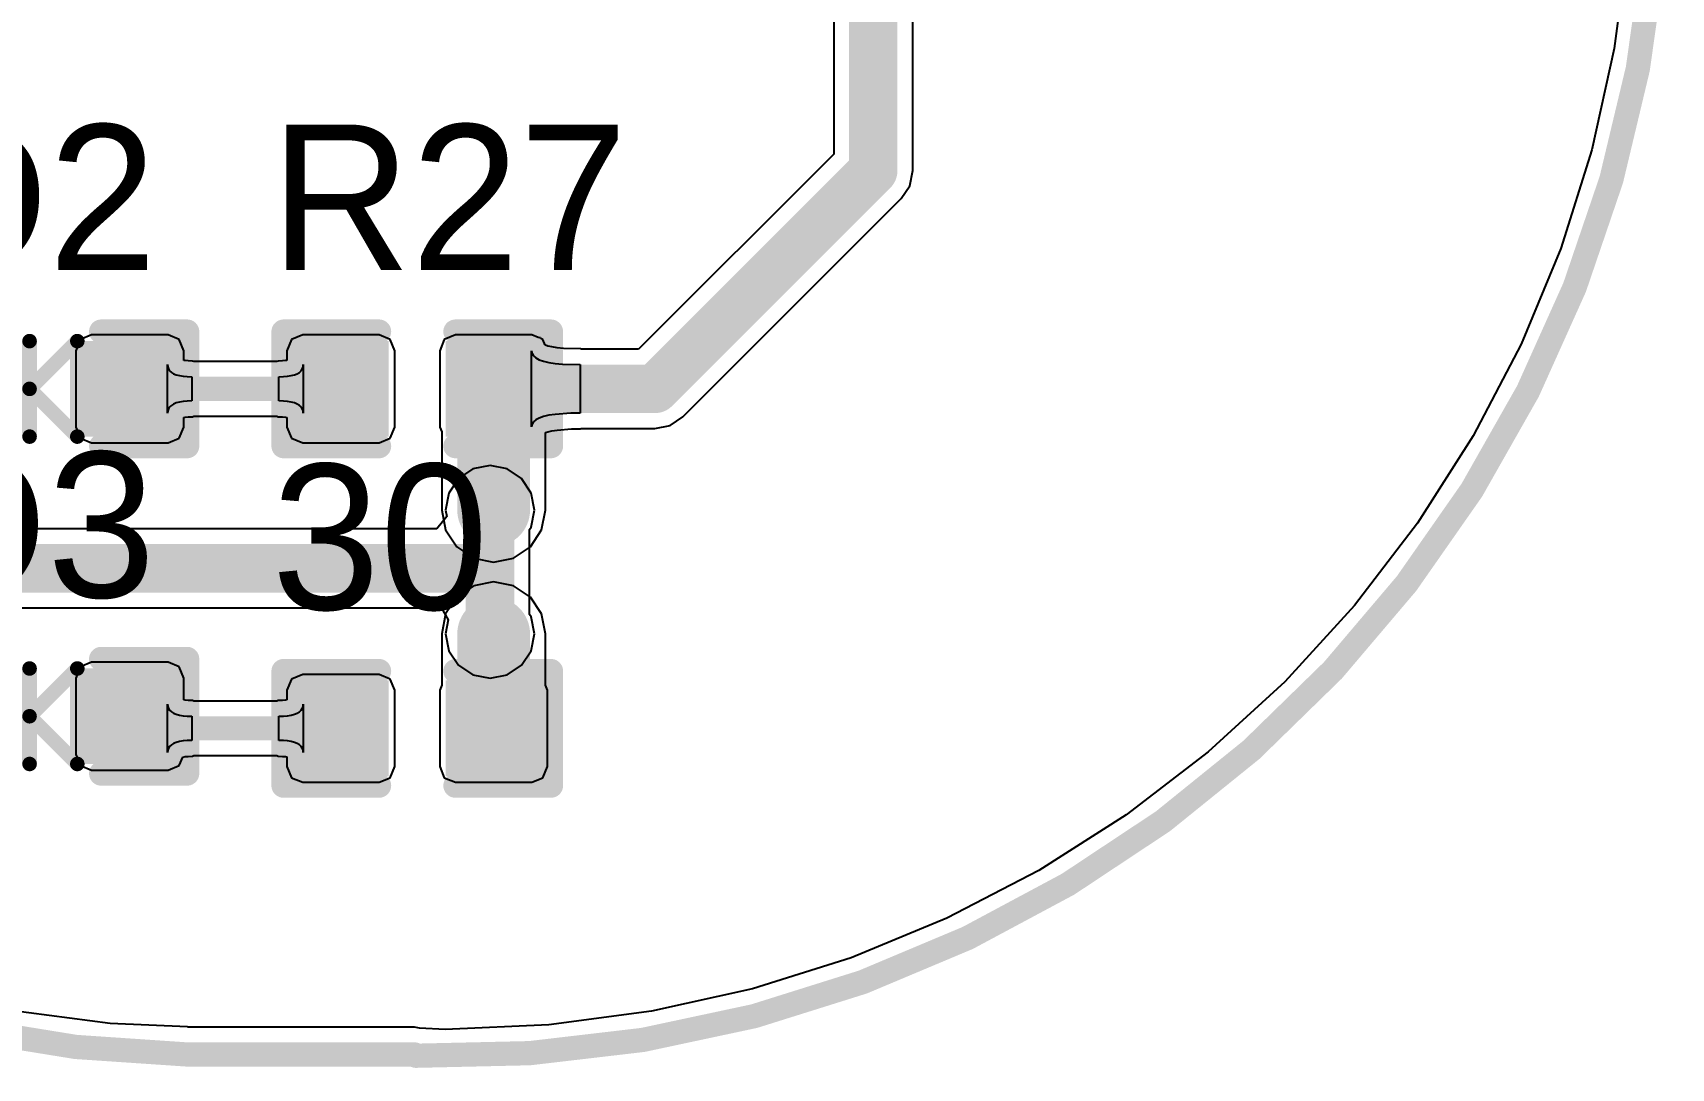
# Model space of a CAD drawing. Header units: millimetres. Extents: x 6.5 to 10.45, y 0.98 to 5.86.
# Drawn here: x 9.771 to 10.447, y 0.985 to 1.412 of the extents above; entities that cross this region are included whole.
import ezdxf

# ---------------------------------------------------------------- set-up
doc = ezdxf.new("R2010")
doc.units = ezdxf.units.MM
doc.header["$MEASUREMENT"] = 0
for name, color, linetype in [('BottomLayer', 5, 'Continuous'), ('KeepOutLayer', 6, 'Continuous'), ('MultiLayer', 9, 'Continuous'), ('TopLayer', 1, 'Continuous'), ('TopOverlay', 2, 'Continuous'), ('TopPaste', 8, 'Continuous'), ('TopSolder', 216, 'Continuous'), ('ViaHoleLayer', 16, 'Continuous')]:
    doc.layers.add(name, color=color, linetype=linetype)

# ---------------------------------------------------------------- blocks, each defined once
blk = doc.blocks.new('___R0603_2')
at = {"layer": 'TopLayer'}
for points in [[(-0.04724, -0.01575), (-0.01575, -0.01575), (-0.04724, 0.01575), (-0.01575, 0.01575)], [(0.01575, -0.01575), (0.04724, -0.01575), (0.01575, 0.01575), (0.04724, 0.01575)]]:
    blk.add_solid(points, dxfattribs=at)
at = {"layer": 'TopOverlay', "const_width": 0.01}
for points in [[(-0.05512, -0.02362), (-0.05512, 0.02362)], [(-0.05512, 0.02362), (-0.01575, 0.02362)], [(0.01575, 0.02362), (0.05512, 0.02362)], [(0.05512, -0.02362), (0.05512, 0.02362)], [(-0.05512, -0.02362), (-0.01575, -0.02362)], [(0.01575, -0.02362), (0.05512, -0.02362)]]:
    blk.add_lwpolyline(points, dxfattribs=at)
at = {"layer": 'TopOverlay', "const_width": 0.005}
for points in [[(-0.05762, 0.02362, 1), (-0.05262, 0.02362, 1)], [(-0.05762, 0.02362, 1), (-0.05262, 0.02362, 1)], [(-0.01825, 0.02362, 1), (-0.01325, 0.02362, 1)], [(0.01325, 0.02362, 1), (0.01825, 0.02362, 1)], [(0.05262, 0.02362, 1), (0.05762, 0.02362, 1)], [(0.05262, 0.02362, 1), (0.05762, 0.02362, 1)], [(-0.05762, -0.02362, 1), (-0.05262, -0.02362, 1)], [(-0.05762, -0.02362, 1), (-0.05262, -0.02362, 1)], [(-0.01825, -0.02362, 1), (-0.01325, -0.02362, 1)], [(0.01325, -0.02362, 1), (0.01825, -0.02362, 1)], [(0.05262, -0.02362, 1), (0.05762, -0.02362, 1)], [(0.05262, -0.02362, 1), (0.05762, -0.02362, 1)]]:
    blk.add_lwpolyline(points, format="xyb", close=True, dxfattribs=at)
at = {"layer": 'TopPaste'}
for points in [[(-0.04724, -0.01575), (-0.01575, -0.01575), (-0.04724, 0.01575), (-0.01575, 0.01575)], [(0.01575, -0.01575), (0.04724, -0.01575), (0.01575, 0.01575), (0.04724, 0.01575)]]:
    blk.add_solid(points, dxfattribs=at)
at = {"layer": 'TopSolder'}
for points in [[(-0.05124, -0.01975), (-0.01175, -0.01975), (-0.05124, 0.01975), (-0.01175, 0.01975)], [(0.01175, -0.01975), (0.05124, -0.01975), (0.01175, 0.01975), (0.05124, 0.01975)]]:
    blk.add_solid(points, dxfattribs=at)
blk = doc.blocks.new('___R0603_4')
at = {"layer": 'TopLayer'}
for points in [[(-0.04724, -0.01575), (-0.01575, -0.01575), (-0.04724, 0.01575), (-0.01575, 0.01575)], [(0.01575, -0.01575), (0.04724, -0.01575), (0.01575, 0.01575), (0.04724, 0.01575)]]:
    blk.add_solid(points, dxfattribs=at)
at = {"layer": 'TopOverlay', "const_width": 0.01}
for points in [[(-0.05512, -0.02362), (-0.05512, 0.02362)], [(-0.05512, 0.02362), (-0.01575, 0.02362)], [(0.01575, 0.02362), (0.05512, 0.02362)], [(0.05512, -0.02362), (0.05512, 0.02362)], [(-0.05512, -0.02362), (-0.01575, -0.02362)], [(0.01575, -0.02362), (0.05512, -0.02362)]]:
    blk.add_lwpolyline(points, dxfattribs=at)
at = {"layer": 'TopOverlay', "const_width": 0.005}
for points in [[(-0.05762, 0.02362, 1), (-0.05262, 0.02362, 1)], [(-0.05762, 0.02362, 1), (-0.05262, 0.02362, 1)], [(-0.01825, 0.02362, 1), (-0.01325, 0.02362, 1)], [(0.01325, 0.02362, 1), (0.01825, 0.02362, 1)], [(0.05262, 0.02362, 1), (0.05762, 0.02362, 1)], [(0.05262, 0.02362, 1), (0.05762, 0.02362, 1)], [(-0.05762, -0.02362, 1), (-0.05262, -0.02362, 1)], [(-0.05762, -0.02362, 1), (-0.05262, -0.02362, 1)], [(-0.01825, -0.02362, 1), (-0.01325, -0.02362, 1)], [(0.01325, -0.02362, 1), (0.01825, -0.02362, 1)], [(0.05262, -0.02362, 1), (0.05762, -0.02362, 1)], [(0.05262, -0.02362, 1), (0.05762, -0.02362, 1)]]:
    blk.add_lwpolyline(points, format="xyb", close=True, dxfattribs=at)
at = {"layer": 'TopPaste'}
for points in [[(-0.04724, -0.01575), (-0.01575, -0.01575), (-0.04724, 0.01575), (-0.01575, 0.01575)], [(0.01575, -0.01575), (0.04724, -0.01575), (0.01575, 0.01575), (0.04724, 0.01575)]]:
    blk.add_solid(points, dxfattribs=at)
at = {"layer": 'TopSolder'}
for points in [[(-0.05124, -0.01975), (-0.01175, -0.01975), (-0.05124, 0.01975), (-0.01175, 0.01975)], [(0.01175, -0.01975), (0.05124, -0.01975), (0.01175, 0.01975), (0.05124, 0.01975)]]:
    blk.add_solid(points, dxfattribs=at)
blk = doc.blocks.new('LED_0603_6')
at = {"layer": 'TopLayer'}
for points in [[(-0.04724, -0.01575), (-0.01575, -0.01575), (-0.04724, 0.01575), (-0.01575, 0.01575)], [(0.01575, -0.01575), (0.04724, -0.01575), (0.01575, 0.01575), (0.04724, 0.01575)]]:
    blk.add_solid(points, dxfattribs=at)
at = {"layer": 'TopOverlay'}
for points, const_width in [([(-0.01969, 0.02362), (-0.05512, 0.02362)], 0.01), ([(-0.05512, 0.02362), (-0.05512, -0.02362)], 0.01), ([(0.05512, 0.02362), (0.01968, 0.02362)], 0.01), ([(0.05512, 0.02362), (0.05512, -0.02362)], 0.01), ([(0.00984, 0), (-0.00984, 0.01968)], 0.006), ([(-0.00984, 0.01968), (-0.00984, -0.01969)], 0.006), ([(0.00984, 0.01968), (0.00984, -0.01969)], 0.006), ([(0.00984, 0), (-0.00984, -0.01969)], 0.006), ([(-0.01969, -0.02362), (-0.05512, -0.02362)], 0.01), ([(0.05512, -0.02362), (0.01968, -0.02362)], 0.01)]:
    blk.add_lwpolyline(points, dxfattribs=dict(at, const_width=const_width))
for points, const_width in [([(-0.05762, 0.02362, 1), (-0.05262, 0.02362, 1)], 0.005), ([(-0.05762, 0.02362, 1), (-0.05262, 0.02362, 1)], 0.005), ([(-0.02218, 0.02362, 1), (-0.01718, 0.02362, 1)], 0.005), ([(0.01718, 0.02362, 1), (0.02218, 0.02362, 1)], 0.005), ([(0.05262, 0.02362, 1), (0.05762, 0.02362, 1)], 0.005), ([(0.05262, 0.02362, 1), (0.05762, 0.02362, 1)], 0.005), ([(-0.01134, 0.01968, 1), (-0.00834, 0.01968, 1)], 0.003), ([(-0.01134, 0.01968, 1), (-0.00834, 0.01968, 1)], 0.003), ([(0.00834, 0.01968, 1), (0.01134, 0.01968, 1)], 0.003), ([(0.00834, 0, 1), (0.01134, 0, 1)], 0.003), ([(0.00834, 0, 1), (0.01134, 0, 1)], 0.003), ([(-0.05762, -0.02362, 1), (-0.05262, -0.02362, 1)], 0.005), ([(-0.05762, -0.02362, 1), (-0.05262, -0.02362, 1)], 0.005), ([(-0.02218, -0.02362, 1), (-0.01718, -0.02362, 1)], 0.005), ([(-0.01134, -0.01969, 1), (-0.00834, -0.01969, 1)], 0.003), ([(-0.01134, -0.01969, 1), (-0.00834, -0.01969, 1)], 0.003), ([(0.00834, -0.01969, 1), (0.01134, -0.01969, 1)], 0.003), ([(0.01718, -0.02362, 1), (0.02218, -0.02362, 1)], 0.005), ([(0.05262, -0.02362, 1), (0.05762, -0.02362, 1)], 0.005), ([(0.05262, -0.02362, 1), (0.05762, -0.02362, 1)], 0.005)]:
    blk.add_lwpolyline(points, format="xyb", close=True, dxfattribs=dict(at, const_width=const_width))
at = {"layer": 'TopPaste'}
for points in [[(-0.04331, -0.01181), (-0.01969, -0.01181), (-0.04331, 0.01181), (-0.01969, 0.01181)], [(0.01968, -0.01181), (0.04331, -0.01181), (0.01968, 0.01181), (0.04331, 0.01181)]]:
    blk.add_solid(points, dxfattribs=at)
at = {"layer": 'TopSolder'}
for points in [[(-0.05124, -0.01975), (-0.01175, -0.01975), (-0.05124, 0.01975), (-0.01175, 0.01975)], [(0.01175, -0.01975), (0.05124, -0.01975), (0.01175, 0.01975), (0.05124, 0.01975)]]:
    blk.add_solid(points, dxfattribs=at)
blk = doc.blocks.new('LED_0603_7')
at = {"layer": 'TopLayer'}
for points in [[(-0.04724, -0.01575), (-0.01575, -0.01575), (-0.04724, 0.01575), (-0.01575, 0.01575)], [(0.01575, -0.01575), (0.04724, -0.01575), (0.01575, 0.01575), (0.04724, 0.01575)]]:
    blk.add_solid(points, dxfattribs=at)
at = {"layer": 'TopOverlay'}
for points, const_width in [([(-0.01969, 0.02362), (-0.05512, 0.02362)], 0.01), ([(-0.05512, 0.02362), (-0.05512, -0.02362)], 0.01), ([(0.05512, 0.02362), (0.01969, 0.02362)], 0.01), ([(0.05512, 0.02362), (0.05512, -0.02362)], 0.01), ([(0.00984, 0), (-0.00984, 0.01969)], 0.006), ([(-0.00984, 0.01969), (-0.00984, -0.01969)], 0.006), ([(0.00984, 0.01969), (0.00984, -0.01969)], 0.006), ([(0.00984, 0), (-0.00984, -0.01969)], 0.006), ([(-0.01969, -0.02362), (-0.05512, -0.02362)], 0.01), ([(0.05512, -0.02362), (0.01969, -0.02362)], 0.01)]:
    blk.add_lwpolyline(points, dxfattribs=dict(at, const_width=const_width))
for points, const_width in [([(-0.05762, 0.02362, 1), (-0.05262, 0.02362, 1)], 0.005), ([(-0.05762, 0.02362, 1), (-0.05262, 0.02362, 1)], 0.005), ([(-0.02218, 0.02362, 1), (-0.01718, 0.02362, 1)], 0.005), ([(0.01718, 0.02362, 1), (0.02218, 0.02362, 1)], 0.005), ([(0.05262, 0.02362, 1), (0.05762, 0.02362, 1)], 0.005), ([(0.05262, 0.02362, 1), (0.05762, 0.02362, 1)], 0.005), ([(-0.01134, 0.01969, 1), (-0.00834, 0.01969, 1)], 0.003), ([(-0.01134, 0.01969, 1), (-0.00834, 0.01969, 1)], 0.003), ([(0.00834, 0.01969, 1), (0.01134, 0.01969, 1)], 0.003), ([(0.00834, 0, 1), (0.01134, 0, 1)], 0.003), ([(0.00834, 0, 1), (0.01134, 0, 1)], 0.003), ([(-0.05762, -0.02362, 1), (-0.05262, -0.02362, 1)], 0.005), ([(-0.05762, -0.02362, 1), (-0.05262, -0.02362, 1)], 0.005), ([(-0.02218, -0.02362, 1), (-0.01718, -0.02362, 1)], 0.005), ([(-0.01134, -0.01969, 1), (-0.00834, -0.01969, 1)], 0.003), ([(-0.01134, -0.01969, 1), (-0.00834, -0.01969, 1)], 0.003), ([(0.00834, -0.01969, 1), (0.01134, -0.01969, 1)], 0.003), ([(0.01718, -0.02362, 1), (0.02218, -0.02362, 1)], 0.005), ([(0.05262, -0.02362, 1), (0.05762, -0.02362, 1)], 0.005), ([(0.05262, -0.02362, 1), (0.05762, -0.02362, 1)], 0.005)]:
    blk.add_lwpolyline(points, format="xyb", close=True, dxfattribs=dict(at, const_width=const_width))
at = {"layer": 'TopPaste'}
for points in [[(-0.04331, -0.01181), (-0.01969, -0.01181), (-0.04331, 0.01181), (-0.01969, 0.01181)], [(0.01969, -0.01181), (0.04331, -0.01181), (0.01969, 0.01181), (0.04331, 0.01181)]]:
    blk.add_solid(points, dxfattribs=at)
at = {"layer": 'TopSolder'}
for points in [[(-0.05124, -0.01975), (-0.01175, -0.01975), (-0.05124, 0.01975), (-0.01175, 0.01975)], [(0.01175, -0.01975), (0.05124, -0.01975), (0.01175, 0.01975), (0.05124, 0.01975)]]:
    blk.add_solid(points, dxfattribs=at)

msp = doc.modelspace()

# ---------------------------------------------------------------- linework, layer by layer
at = {"layer": 'BottomLayer'}
for p, q in [((10.42911, 1.44764), (10.42354, 1.40531)), ((10.42354, 1.40531), (10.4143, 1.36363)), ((10.4143, 1.36363), (10.40146, 1.32291)), ((10.40146, 1.32291), (10.38512, 1.28346)), ((10.38512, 1.28346), (10.36541, 1.24559)), ((10.36541, 1.24559), (10.34246, 1.20958)), ((9.95298, 1.23196), (9.94702, 1.22798)), ((9.96, 1.23335), (9.95298, 1.23196)), ((9.96702, 1.23196), (9.96, 1.23335)), ((9.97298, 1.22798), (9.96702, 1.23196)), ((9.94702, 1.22798), (9.94304, 1.22202)), ((9.97696, 1.22202), (9.97298, 1.22798)), ((9.94304, 1.22202), (9.94165, 1.215)), ((9.97835, 1.215), (9.97696, 1.22202)), ((9.94218, 1.21231), (9.93808, 1.20731)), ((9.94165, 1.215), (9.94218, 1.21231)), ((9.97696, 1.20798), (9.97835, 1.215)), ((10.34246, 1.20958), (10.31647, 1.17571)), ((9.93808, 1.20731), (9.65676, 1.20731)), ((9.97631, 1.20702), (9.97696, 1.20798)), ((9.97631, 1.17198), (9.97631, 1.20702)), ((10.31647, 1.17571), (10.28763, 1.14423)), ((9.65, 1.17469), (9.93948, 1.17469)), ((9.93948, 1.17469), (9.94058, 1.17356)), ((9.94058, 1.17356), (9.94278, 1.16969)), ((9.94278, 1.16969), (9.94165, 1.164)), ((9.97696, 1.17102), (9.97631, 1.17198)), ((9.97835, 1.164), (9.97696, 1.17102)), ((9.94165, 1.164), (9.94304, 1.15698)), ((9.97696, 1.15698), (9.97835, 1.164)), ((9.94304, 1.15698), (9.94702, 1.15102)), ((9.97298, 1.15102), (9.97696, 1.15698)), ((9.94702, 1.15102), (9.95298, 1.14704)), ((9.96702, 1.14704), (9.97298, 1.15102)), ((9.95298, 1.14704), (9.96, 1.14565)), ((9.96, 1.14565), (9.96702, 1.14704)), ((10.28763, 1.14423), (10.25615, 1.11539)), ((10.25615, 1.11539), (10.22228, 1.0894)), ((10.22228, 1.0894), (10.18627, 1.06646)), ((10.18627, 1.06646), (10.1484, 1.04674)), ((10.1484, 1.04674), (10.10895, 1.0304)), ((10.10895, 1.0304), (10.06823, 1.01756)), ((10.06823, 1.01756), (10.02655, 1.00832)), ((9.80336, 1.0033), (9.76149, 1.00881)), ((10.02655, 1.00832), (9.98422, 1.00275)), ((9.83525, 1.00191), (9.80336, 1.0033)), ((9.83541, 1.00175), (9.83525, 1.00191)), ((9.83525, 1.00191), (9.83525, 1.00191)), ((9.83525, 1.00191), (9.83525, 1.00191)), ((9.92892, 1.00175), (9.83541, 1.00175)), ((9.93092, 1.00135), (9.92892, 1.00175)), ((9.94156, 1.00089), (9.93092, 1.00135)), ((9.98422, 1.00275), (9.94156, 1.00089))]:
    msp.add_line(p, q, dxfattribs=at)
for points, const_width in [([(9.954, 1.215, 1), (9.966, 1.215, 1)], 0.012), ([(9.955, 1.215, 1), (9.965, 1.215, 1)], 0.01), ([(9.955, 1.191, 1), (9.965, 1.191, 1)], 0.01), ([(9.955, 1.191, 1), (9.965, 1.191, 1)], 0.01), ([(9.955, 1.191, 1), (9.965, 1.191, 1)], 0.01), ([(9.954, 1.164, 1), (9.966, 1.164, 1)], 0.012), ([(9.955, 1.164, 1), (9.965, 1.164, 1)], 0.01)]:
    msp.add_lwpolyline(points, format="xyb", close=True, dxfattribs=dict(at, const_width=const_width))
at = {"layer": 'BottomLayer', "const_width": 0.02}
for points in [[(9.96, 1.191), (9.96, 1.215)], [(9.65, 1.191), (9.96, 1.191)], [(9.96, 1.164), (9.96, 1.191)]]:
    msp.add_lwpolyline(points, dxfattribs=at)
at = {"layer": 'KeepOutLayer', "const_width": 0.01}
for points in [[(10.44201, 1.4903, -0.421317), (9.92946, 0.99)], [(9.83501, 0.99053, -0.211977), (9.4714, 1.16129)]]:
    msp.add_lwpolyline(points, format="xyb", dxfattribs=at)
msp.add_lwpolyline([(9.83501, 0.99053), (9.92892, 0.99053)], dxfattribs=at)
at = {"layer": 'KeepOutLayer', "const_width": 0.005}
for points in [[(9.83251, 0.99053, 1), (9.83751, 0.99053, 1)], [(9.83251, 0.99053, 1), (9.83751, 0.99053, 1)], [(9.92642, 0.99053, 1), (9.93142, 0.99053, 1)], [(9.92696, 0.99, 1), (9.93196, 0.99, 1)]]:
    msp.add_lwpolyline(points, format="xyb", close=True, dxfattribs=at)
at = {"layer": 'MultiLayer', "const_width": 0.012}
for points in [[(9.954, 1.215, 1), (9.966, 1.215, 1)], [(9.954, 1.164, 1), (9.966, 1.164, 1)]]:
    msp.add_lwpolyline(points, format="xyb", close=True, dxfattribs=at)
at = {"layer": 'TopLayer'}
for p, q in [((10.10169, 1.496), (10.10169, 1.36176)), ((10.13431, 1.355), (10.13431, 1.48924)), ((10.42911, 1.44764), (10.42354, 1.40531)), ((10.42354, 1.40531), (10.4143, 1.36363)), ((10.10169, 1.36176), (10.02124, 1.28131)), ((10.4143, 1.36363), (10.40146, 1.32291)), ((10.13307, 1.34876), (10.13431, 1.355)), ((10.12954, 1.34346), (10.13307, 1.34876)), ((10.03954, 1.25346), (10.12954, 1.34346)), ((10.40146, 1.32291), (10.38512, 1.28346)), ((9.79116, 1.28534), (9.78925, 1.28075)), ((9.79575, 1.28724), (9.79116, 1.28534)), ((9.82724, 1.28724), (9.79575, 1.28724)), ((9.83184, 1.28534), (9.82724, 1.28724)), ((9.83374, 1.28075), (9.83184, 1.28534)), ((9.87816, 1.28534), (9.87626, 1.28075)), ((9.88276, 1.28724), (9.87816, 1.28534)), ((9.91425, 1.28724), (9.88276, 1.28724)), ((9.91884, 1.28534), (9.91425, 1.28724)), ((9.92075, 1.28075), (9.91884, 1.28534)), ((9.94116, 1.28534), (9.93925, 1.28075)), ((9.94575, 1.28724), (9.94116, 1.28534)), ((9.97724, 1.28724), (9.94575, 1.28724)), ((9.9798, 1.28618), (9.97724, 1.28724)), ((9.98078, 1.28598), (9.9798, 1.28618)), ((9.98096, 1.2857), (9.98078, 1.28598)), ((9.98184, 1.28534), (9.98096, 1.2857)), ((9.98278, 1.28306), (9.98184, 1.28534)), ((9.78925, 1.28075), (9.78925, 1.24925)), ((9.83374, 1.27674), (9.83374, 1.28075)), ((9.87626, 1.28075), (9.87626, 1.27674)), ((9.92075, 1.24925), (9.92075, 1.28075)), ((9.93925, 1.28075), (9.93925, 1.24925)), ((9.97711, 1.24938), (9.97711, 1.28062)), ((9.97711, 1.28062), (9.97731, 1.27955)), ((9.97731, 1.27955), (9.97791, 1.2786)), ((9.97791, 1.2786), (9.97891, 1.27775)), ((9.97891, 1.27775), (9.98031, 1.27702)), ((9.98031, 1.27702), (9.98211, 1.2764)), ((9.98288, 1.28301), (9.98278, 1.28306)), ((9.9839, 1.28266), (9.98288, 1.28301)), ((9.98553, 1.28228), (9.9839, 1.28266)), ((9.9877, 1.28195), (9.98553, 1.28228)), ((9.99032, 1.28171), (9.9877, 1.28195)), ((9.99732, 1.28149), (9.99032, 1.28171)), ((9.99771, 1.28131), (9.99732, 1.28149)), ((10.02124, 1.28131), (9.99771, 1.28131)), ((10.38512, 1.28346), (10.36541, 1.24559)), ((9.82699, 1.255), (9.82699, 1.275)), ((9.82699, 1.275), (9.8271, 1.27405)), ((9.8271, 1.27405), (9.8274, 1.2732)), ((9.8274, 1.2732), (9.8279, 1.27245)), ((9.8279, 1.27245), (9.82861, 1.2718)), ((9.82861, 1.2718), (9.82952, 1.27125)), ((9.82952, 1.27125), (9.83064, 1.2708)), ((9.83064, 1.2708), (9.83195, 1.27045)), ((9.83195, 1.27045), (9.83347, 1.2702)), ((9.83347, 1.2702), (9.83519, 1.27005)), ((9.83428, 1.27665), (9.83374, 1.27674)), ((9.83556, 1.27654), (9.83428, 1.27665)), ((9.83519, 1.27005), (9.83711, 1.27)), ((9.83728, 1.27649), (9.83556, 1.27654)), ((9.83711, 1.27), (9.83711, 1.26)), ((9.8379, 1.27622), (9.83728, 1.27649)), ((9.8721, 1.27622), (9.8379, 1.27622)), ((9.87272, 1.27649), (9.8721, 1.27622)), ((9.87444, 1.27654), (9.87272, 1.27649)), ((9.87289, 1.27), (9.87481, 1.27005)), ((9.87289, 1.26), (9.87289, 1.27)), ((9.87572, 1.27665), (9.87444, 1.27654)), ((9.87481, 1.27005), (9.87653, 1.2702)), ((9.87626, 1.27674), (9.87572, 1.27665)), ((9.87653, 1.2702), (9.87805, 1.27045)), ((9.87805, 1.27045), (9.87936, 1.2708)), ((9.87936, 1.2708), (9.88048, 1.27125)), ((9.88048, 1.27125), (9.88139, 1.2718)), ((9.88139, 1.2718), (9.8821, 1.27245)), ((9.8821, 1.27245), (9.8826, 1.2732)), ((9.8826, 1.2732), (9.8829, 1.27405)), ((9.8829, 1.27405), (9.88301, 1.275)), ((9.88301, 1.275), (9.88301, 1.255)), ((9.98211, 1.2764), (9.98431, 1.2759)), ((9.98431, 1.2759), (9.98691, 1.27551)), ((9.98691, 1.27551), (9.98991, 1.27522)), ((9.98991, 1.27522), (9.99711, 1.275)), ((9.99711, 1.275), (9.99711, 1.255)), ((9.8274, 1.2568), (9.8271, 1.25595)), ((9.8279, 1.25755), (9.8274, 1.2568)), ((9.82861, 1.2582), (9.8279, 1.25755)), ((9.82952, 1.25875), (9.82861, 1.2582)), ((9.83064, 1.2592), (9.82952, 1.25875)), ((9.83195, 1.25955), (9.83064, 1.2592)), ((9.83347, 1.2598), (9.83195, 1.25955)), ((9.83519, 1.25995), (9.83347, 1.2598)), ((9.83711, 1.26), (9.83519, 1.25995)), ((9.87481, 1.25995), (9.87289, 1.26)), ((9.87653, 1.2598), (9.87481, 1.25995)), ((9.87805, 1.25955), (9.87653, 1.2598)), ((9.87936, 1.2592), (9.87805, 1.25955)), ((9.88048, 1.25875), (9.87936, 1.2592)), ((9.88139, 1.2582), (9.88048, 1.25875)), ((9.8821, 1.25755), (9.88139, 1.2582)), ((9.8826, 1.2568), (9.8821, 1.25755)), ((9.8829, 1.25595), (9.8826, 1.2568)), ((9.8271, 1.25595), (9.82699, 1.255)), ((9.83374, 1.25326), (9.83428, 1.25335)), ((9.83374, 1.24925), (9.83374, 1.25326)), ((9.83428, 1.25335), (9.83556, 1.25346)), ((9.83556, 1.25346), (9.83728, 1.25351)), ((9.83728, 1.25351), (9.8379, 1.25378)), ((9.8379, 1.25378), (9.8721, 1.25378)), ((9.8721, 1.25378), (9.87272, 1.25351)), ((9.87272, 1.25351), (9.87444, 1.25346)), ((9.87444, 1.25346), (9.87572, 1.25335)), ((9.87572, 1.25335), (9.87626, 1.25326)), ((9.87626, 1.25326), (9.87626, 1.24925)), ((9.88301, 1.255), (9.8829, 1.25595)), ((9.97731, 1.25045), (9.97711, 1.24938)), ((9.97791, 1.2514), (9.97731, 1.25045)), ((9.97891, 1.25225), (9.97791, 1.2514)), ((9.98031, 1.25298), (9.97891, 1.25225)), ((9.98211, 1.2536), (9.98031, 1.25298)), ((9.98431, 1.2541), (9.98211, 1.2536)), ((9.98691, 1.25449), (9.98431, 1.2541)), ((9.99331, 1.25494), (9.98691, 1.25449)), ((9.99711, 1.255), (9.99331, 1.25494)), ((10.028, 1.24869), (10.03424, 1.24993)), ((10.03424, 1.24993), (10.03954, 1.25346)), ((9.78925, 1.24925), (9.79116, 1.24466)), ((9.79116, 1.24466), (9.79575, 1.24276)), ((9.82724, 1.24276), (9.83184, 1.24466)), ((9.83184, 1.24466), (9.83374, 1.24925)), ((9.87626, 1.24925), (9.87816, 1.24466)), ((9.87816, 1.24466), (9.88276, 1.24276)), ((9.91425, 1.24276), (9.91884, 1.24466)), ((9.91884, 1.24466), (9.92075, 1.24925)), ((9.93925, 1.24925), (9.94008, 1.24725)), ((9.94008, 1.24725), (9.94008, 1.215)), ((9.98291, 1.247), (9.9839, 1.24734)), ((9.98291, 1.215), (9.98291, 1.247)), ((9.9839, 1.24734), (9.98553, 1.24772)), ((9.98553, 1.24772), (9.98763, 1.24803)), ((9.98763, 1.24803), (9.99359, 1.24845)), ((9.99359, 1.24845), (9.99721, 1.24851)), ((9.99721, 1.24851), (9.99763, 1.24869)), ((9.99763, 1.24869), (10.028, 1.24869)), ((10.36541, 1.24559), (10.34246, 1.20958)), ((9.79575, 1.24276), (9.82724, 1.24276)), ((9.88276, 1.24276), (9.91425, 1.24276)), ((9.94008, 1.215), (9.94171, 1.20681)), ((9.98128, 1.20681), (9.98291, 1.215)), ((10.34246, 1.20958), (10.31647, 1.17571)), ((9.94171, 1.20681), (9.94636, 1.19986)), ((9.97664, 1.19986), (9.98128, 1.20681)), ((9.94636, 1.19986), (9.9533, 1.19522)), ((9.96969, 1.19522), (9.97664, 1.19986)), ((9.9533, 1.19522), (9.9615, 1.19359)), ((9.9615, 1.19359), (9.96969, 1.19522)), ((9.9533, 1.18378), (9.94636, 1.17914)), ((9.9615, 1.18541), (9.9533, 1.18378)), ((9.96969, 1.18378), (9.9615, 1.18541)), ((9.97664, 1.17914), (9.96969, 1.18378)), ((9.94636, 1.17914), (9.94171, 1.17219)), ((9.98128, 1.17219), (9.97664, 1.17914)), ((10.31647, 1.17571), (10.28763, 1.14423)), ((9.94171, 1.17219), (9.94008, 1.164)), ((9.98291, 1.164), (9.98128, 1.17219)), ((9.94008, 1.164), (9.94008, 1.14275)), ((9.98291, 1.14275), (9.98291, 1.164)), ((9.79116, 1.15034), (9.78925, 1.14575)), ((9.79575, 1.15224), (9.79116, 1.15034)), ((9.82724, 1.15224), (9.79575, 1.15224)), ((9.83184, 1.15034), (9.82724, 1.15224)), ((9.83374, 1.14575), (9.83184, 1.15034)), ((9.78925, 1.14575), (9.78925, 1.11425)), ((9.83374, 1.13674), (9.83374, 1.14575)), ((9.87816, 1.14534), (9.87626, 1.14075)), ((9.88276, 1.14724), (9.87816, 1.14534)), ((9.91425, 1.14724), (9.88276, 1.14724)), ((9.91884, 1.14534), (9.91425, 1.14724)), ((9.92075, 1.14075), (9.91884, 1.14534)), ((9.94008, 1.14275), (9.93925, 1.14075)), ((9.98374, 1.14075), (9.98291, 1.14275)), ((10.28763, 1.14423), (10.25615, 1.11539)), ((9.82699, 1.115), (9.82699, 1.135)), ((9.82699, 1.135), (9.8271, 1.13405)), ((9.83428, 1.13665), (9.83374, 1.13674)), ((9.83556, 1.13654), (9.83428, 1.13665)), ((9.83728, 1.13649), (9.83556, 1.13654)), ((9.8379, 1.13622), (9.83728, 1.13649)), ((9.8721, 1.13622), (9.8379, 1.13622)), ((9.87272, 1.13649), (9.8721, 1.13622)), ((9.87444, 1.13654), (9.87272, 1.13649)), ((9.87572, 1.13665), (9.87444, 1.13654)), ((9.87626, 1.13674), (9.87572, 1.13665)), ((9.87626, 1.14075), (9.87626, 1.13674)), ((9.8829, 1.13405), (9.88301, 1.135)), ((9.88301, 1.135), (9.88301, 1.115)), ((9.92075, 1.10925), (9.92075, 1.14075)), ((9.93925, 1.14075), (9.93925, 1.10925)), ((9.98374, 1.10925), (9.98374, 1.14075)), ((9.8271, 1.13405), (9.8274, 1.1332)), ((9.8274, 1.1332), (9.8279, 1.13245)), ((9.8279, 1.13245), (9.82861, 1.1318)), ((9.82861, 1.1318), (9.82952, 1.13125)), ((9.82952, 1.13125), (9.83064, 1.1308)), ((9.83064, 1.1308), (9.83195, 1.13045)), ((9.83195, 1.13045), (9.83347, 1.1302)), ((9.83347, 1.1302), (9.83519, 1.13005)), ((9.83519, 1.13005), (9.83711, 1.13)), ((9.83711, 1.13), (9.83711, 1.12)), ((9.87289, 1.13), (9.87481, 1.13005)), ((9.87289, 1.12), (9.87289, 1.13)), ((9.87481, 1.13005), (9.87653, 1.1302)), ((9.87653, 1.1302), (9.87805, 1.13045)), ((9.87805, 1.13045), (9.87936, 1.1308)), ((9.87936, 1.1308), (9.88048, 1.13125)), ((9.88048, 1.13125), (9.88139, 1.1318)), ((9.88139, 1.1318), (9.8821, 1.13245)), ((9.8821, 1.13245), (9.8826, 1.1332)), ((9.8826, 1.1332), (9.8829, 1.13405)), ((9.8271, 1.11595), (9.82699, 1.115)), ((9.8274, 1.1168), (9.8271, 1.11595)), ((9.8279, 1.11755), (9.8274, 1.1168)), ((9.82861, 1.1182), (9.8279, 1.11755)), ((9.82952, 1.11875), (9.82861, 1.1182)), ((9.83064, 1.1192), (9.82952, 1.11875)), ((9.83195, 1.11955), (9.83064, 1.1192)), ((9.83347, 1.1198), (9.83195, 1.11955)), ((9.83519, 1.11995), (9.83347, 1.1198)), ((9.83711, 1.12), (9.83519, 1.11995)), ((9.87481, 1.11995), (9.87289, 1.12)), ((9.87653, 1.1198), (9.87481, 1.11995)), ((9.87805, 1.11955), (9.87653, 1.1198)), ((9.87936, 1.1192), (9.87805, 1.11955)), ((9.88048, 1.11875), (9.87936, 1.1192)), ((9.88139, 1.1182), (9.88048, 1.11875)), ((9.8821, 1.11755), (9.88139, 1.1182)), ((9.8826, 1.1168), (9.8821, 1.11755)), ((9.8829, 1.11595), (9.8826, 1.1168)), ((9.88301, 1.115), (9.8829, 1.11595)), ((10.25615, 1.11539), (10.22228, 1.0894)), ((9.78925, 1.11425), (9.79116, 1.10966)), ((9.79116, 1.10966), (9.79575, 1.10776)), ((9.82724, 1.10776), (9.83184, 1.10966)), ((9.83184, 1.10966), (9.8333, 1.11319)), ((9.8333, 1.11319), (9.83332, 1.11319)), ((9.83332, 1.11319), (9.83428, 1.11335)), ((9.83428, 1.11335), (9.83556, 1.11346)), ((9.83556, 1.11346), (9.83728, 1.11351)), ((9.83728, 1.11351), (9.8379, 1.11378)), ((9.8379, 1.11378), (9.8721, 1.11378)), ((9.8721, 1.11378), (9.87272, 1.11351)), ((9.87272, 1.11351), (9.87444, 1.11346)), ((9.87444, 1.11346), (9.87572, 1.11335)), ((9.87572, 1.11335), (9.87626, 1.11326)), ((9.87626, 1.11326), (9.87626, 1.10925)), ((9.87626, 1.10925), (9.87816, 1.10466)), ((9.91884, 1.10466), (9.92075, 1.10925)), ((9.93925, 1.10925), (9.94116, 1.10466)), ((9.98184, 1.10466), (9.98374, 1.10925)), ((9.79575, 1.10776), (9.82724, 1.10776)), ((9.87816, 1.10466), (9.88276, 1.10276)), ((9.88276, 1.10276), (9.91425, 1.10276)), ((9.91425, 1.10276), (9.91884, 1.10466)), ((9.94116, 1.10466), (9.94575, 1.10276)), ((9.94575, 1.10276), (9.97724, 1.10276)), ((9.97724, 1.10276), (9.98184, 1.10466)), ((10.22228, 1.0894), (10.18627, 1.06646)), ((10.18627, 1.06646), (10.1484, 1.04674)), ((10.1484, 1.04674), (10.10895, 1.0304)), ((10.10895, 1.0304), (10.06823, 1.01756)), ((10.06823, 1.01756), (10.02655, 1.00832)), ((9.80336, 1.0033), (9.76149, 1.00881)), ((10.02655, 1.00832), (9.98422, 1.00275)), ((9.83525, 1.00191), (9.80336, 1.0033)), ((9.83541, 1.00175), (9.83525, 1.00191)), ((9.83525, 1.00191), (9.83525, 1.00191)), ((9.83525, 1.00191), (9.83525, 1.00191)), ((9.92892, 1.00175), (9.83541, 1.00175)), ((9.93092, 1.00135), (9.92892, 1.00175)), ((9.94156, 1.00089), (9.93092, 1.00135)), ((9.98422, 1.00275), (9.94156, 1.00089))]:
    msp.add_line(p, q, dxfattribs=at)
for points, const_width in [([(10.118, 1.355), (10.118, 1.496)], 0.02), ([(10.028, 1.265), (10.118, 1.355)], 0.02), ([(9.9615, 1.215), (9.9615, 1.265)], 0.03), ([(9.8115, 1.265), (9.8985, 1.265)], 0.01), ([(9.9615, 1.265), (10.028, 1.265)], 0.02), ([(9.9615, 1.125), (9.9615, 1.164)], 0.03), ([(9.8115, 1.13), (9.8165, 1.125)], 0.01), ([(9.8165, 1.125), (9.8985, 1.125)], 0.01)]:
    msp.add_lwpolyline(points, dxfattribs=dict(at, const_width=const_width))
for points, const_width in [([(10.113, 1.355, 1), (10.123, 1.355, 1)], 0.01), ([(10.113, 1.355, 1), (10.123, 1.355, 1)], 0.01), ([(9.954, 1.265, 1), (9.969, 1.265, 1)], 0.015), ([(9.809, 1.265, 1), (9.814, 1.265, 1)], 0.005), ([(9.896, 1.265, 1), (9.901, 1.265, 1)], 0.005), ([(9.9565, 1.265, 1), (9.9665, 1.265, 1)], 0.01), ([(10.023, 1.265, 1), (10.033, 1.265, 1)], 0.01), ([(10.023, 1.265, 1), (10.033, 1.265, 1)], 0.01), ([(9.954, 1.215, 1), (9.969, 1.215, 1)], 0.015), ([(9.954, 1.215, 1), (9.966, 1.215, 1)], 0.012), ([(9.954, 1.164, 1), (9.969, 1.164, 1)], 0.015), ([(9.954, 1.164, 1), (9.966, 1.164, 1)], 0.012), ([(9.809, 1.13, 1), (9.814, 1.13, 1)], 0.005), ([(9.954, 1.125, 1), (9.969, 1.125, 1)], 0.015), ([(9.814, 1.125, 1), (9.819, 1.125, 1)], 0.005), ([(9.814, 1.125, 1), (9.819, 1.125, 1)], 0.005), ([(9.896, 1.125, 1), (9.901, 1.125, 1)], 0.005)]:
    msp.add_lwpolyline(points, format="xyb", close=True, dxfattribs=dict(at, const_width=const_width))
at = {"layer": 'ViaHoleLayer', "const_width": 0.006}
for points in [[(9.957, 1.215, 1), (9.963, 1.215, 1)], [(9.957, 1.164, 1), (9.963, 1.164, 1)]]:
    msp.add_lwpolyline(points, format="xyb", close=True, dxfattribs=at)

# ---------------------------------------------------------------- block references
for name, p, rotation in [('LED_0603_7', (9.78, 1.265), 180), ('___R0603_4', (9.93, 1.265), 360), ('LED_0603_6', (9.78, 1.13), 180), ('___R0603_2', (9.93, 1.125), 360)]:
    msp.add_blockref(name, p, dxfattribs=dict(rotation=rotation))

# ---------------------------------------------------------------- texts
at = {"layer": 'TopOverlay'}
for s, p in [('D2', (9.72, 1.314)), ('R27', (9.8695, 1.314)), ('D3', (9.7195, 1.179)), ('30', (9.87, 1.174))]:
    msp.add_text(s, height=0.06, dxfattribs=at).set_placement(p)

doc.saveas('drawing.dxf')
